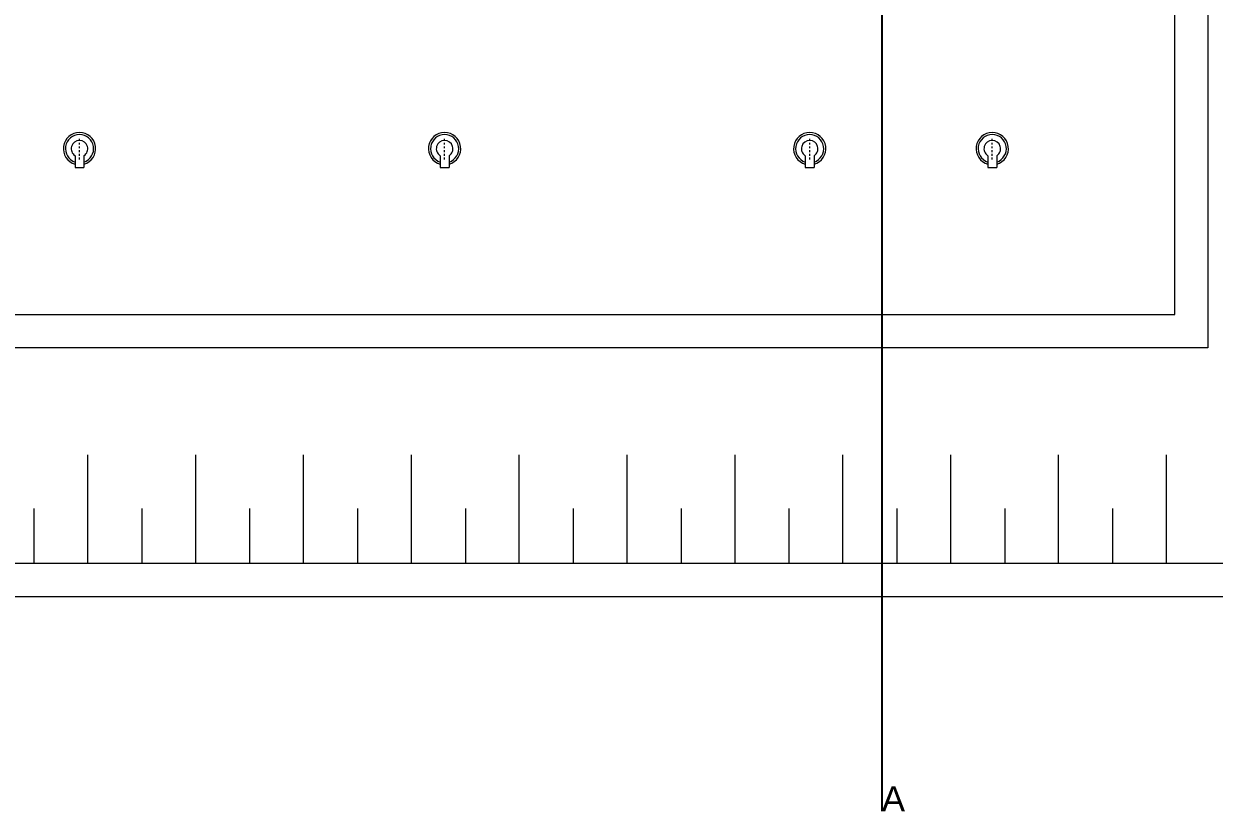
# Model space of a CAD drawing. Header units: millimetres. Extents: x 100 to 1590, y 100 to 694.
# Drawn here: x 1195.1 to 1259, y 444.8 to 487.1 of the extents above; entities that cross this region are included whole.
import ezdxf

# ---------------------------------------------------------------- set-up
doc = ezdxf.new("R2010")
doc.units = ezdxf.units.MM
doc.linetypes.add('SGC_DASHDOT', pattern=[1, 0.5, -0.25, 0, -0.25])
for name, color, linetype, lineweight in [('COTAS', 5, 'Continuous', 5), ('PAREDE', 7, 'Continuous', 9), ('SGC-Conexoes (Linhas Externas)', 6, 'Continuous', 9), ('SGC-EIXOS', 9, 'SGC_DASHDOT', 9)]:
    doc.layers.add(name, color=color, linetype=linetype, lineweight=lineweight)
doc.styles.get("Standard").update_dxf_attribs({"font": 'Arial.ttf'})

# ---------------------------------------------------------------- blocks, each defined once
blk = doc.blocks.new('BB-2-GA01-N0-D0-S0', base_point=(95383.7, 227116.1))
at = {"layer": 'SGC-Conexoes (Linhas Externas)'}
for p, q in [((95270.7, 227143), (95270.7, 227089.3)), ((95341.5, 227143), (95270.7, 227143)), ((95341.5, 227089.3), (95270.7, 227089.3))]:
    blk.add_line(p, q, dxfattribs=at)
for radius, start, end in [(97.4, 196, 164), (85, 198.40808, 161.59192), (50, 212.46816, 147.53184)]:
    blk.add_arc((95383.7, 227116.1), radius, start, end, dxfattribs=at)
at = {"layer": 'SGC-EIXOS'}
blk.add_line((95318.7, 227116.1), (95448.7, 227116.1), dxfattribs=at)

msp = doc.modelspace()

# ---------------------------------------------------------------- linework, layer by layer
at = {"color": 1}
msp.add_line((1241.173, 541.479), (1241.173, 444.797), dxfattribs=at)
at = {"layer": 'PAREDE'}
for p, q in [((1258.677, 531.14), (1258.677, 469.687)), ((1256.896, 471.468), (1256.896, 529.359)), ((1109.942, 471.468), (1207.911, 471.468)), ((1207.911, 471.468), (1256.896, 471.468)), ((1258.677, 469.687), (1108.161, 469.687)), ((1198.56, 458.153), (1198.56, 463.942)), ((1198.56, 458.153), (1198.56, 463.942)), ((1204.349, 458.153), (1204.349, 463.942)), ((1204.349, 458.153), (1204.349, 463.942)), ((1210.138, 458.153), (1210.138, 463.942)), ((1210.138, 458.153), (1210.138, 463.942)), ((1210.138, 458.153), (1210.138, 463.942)), ((1210.138, 458.153), (1210.138, 463.942)), ((1215.927, 458.153), (1215.927, 463.942)), ((1215.927, 458.153), (1215.927, 463.942)), ((1221.716, 458.153), (1221.716, 463.942)), ((1221.716, 458.153), (1221.716, 463.942)), ((1227.505, 458.153), (1227.505, 463.942)), ((1227.505, 458.153), (1227.505, 463.942)), ((1233.294, 458.153), (1233.294, 463.942)), ((1233.294, 458.153), (1233.294, 463.942)), ((1239.083, 458.153), (1239.083, 463.942)), ((1239.083, 458.153), (1239.083, 463.942)), ((1244.872, 458.153), (1244.872, 463.942)), ((1244.872, 458.153), (1244.872, 463.942)), ((1244.872, 458.153), (1244.872, 463.942)), ((1244.872, 458.153), (1244.872, 463.942)), ((1250.661, 458.153), (1250.661, 463.942)), ((1250.661, 458.153), (1250.661, 463.942)), ((1256.45, 458.153), (1256.45, 463.942)), ((1256.45, 458.153), (1256.45, 463.942)), ((1195.665, 461.048), (1195.665, 458.109)), ((1201.454, 461.048), (1201.454, 458.109)), ((1207.243, 461.048), (1207.243, 458.109)), ((1213.032, 461.048), (1213.032, 458.109)), ((1218.821, 461.048), (1218.821, 458.109)), ((1224.61, 461.048), (1224.61, 458.109)), ((1230.399, 461.048), (1230.399, 458.109)), ((1236.189, 461.048), (1236.189, 458.109)), ((1241.978, 461.048), (1241.978, 458.109)), ((1247.767, 461.048), (1247.767, 458.109)), ((1253.556, 461.048), (1253.556, 458.109)), ((1096.583, 458.109), (1271.146, 458.109)), ((1094.802, 456.327), (1272.927, 456.327))]:
    msp.add_line(p, q, dxfattribs=at)

# ---------------------------------------------------------------- block references
at = {"layer": 'SGC-Conexoes (Linhas Externas)', "xscale": 0.008906250000000001, "yscale": 0.008906250000000001, "zscale": 0.008906250000000001, "rotation": 90}
for p in [(1198.114, 480.374), (1217.708, 480.374), (1237.302, 480.374), (1247.099, 480.374)]:
    msp.add_blockref('BB-2-GA01-N0-D0-S0', p, dxfattribs=at)

# ---------------------------------------------------------------- texts
at = {"layer": 'COTAS', "color": 1, "insert": (1241.173, 446.133), "char_height": 1.336, "attachment_point": 1}
msp.add_mtext_dynamic_manual_height_columns('A', width=1385.51337, gutter_width=0.75, heights=[0], dxfattribs=at)

doc.saveas('drawing.dxf')
